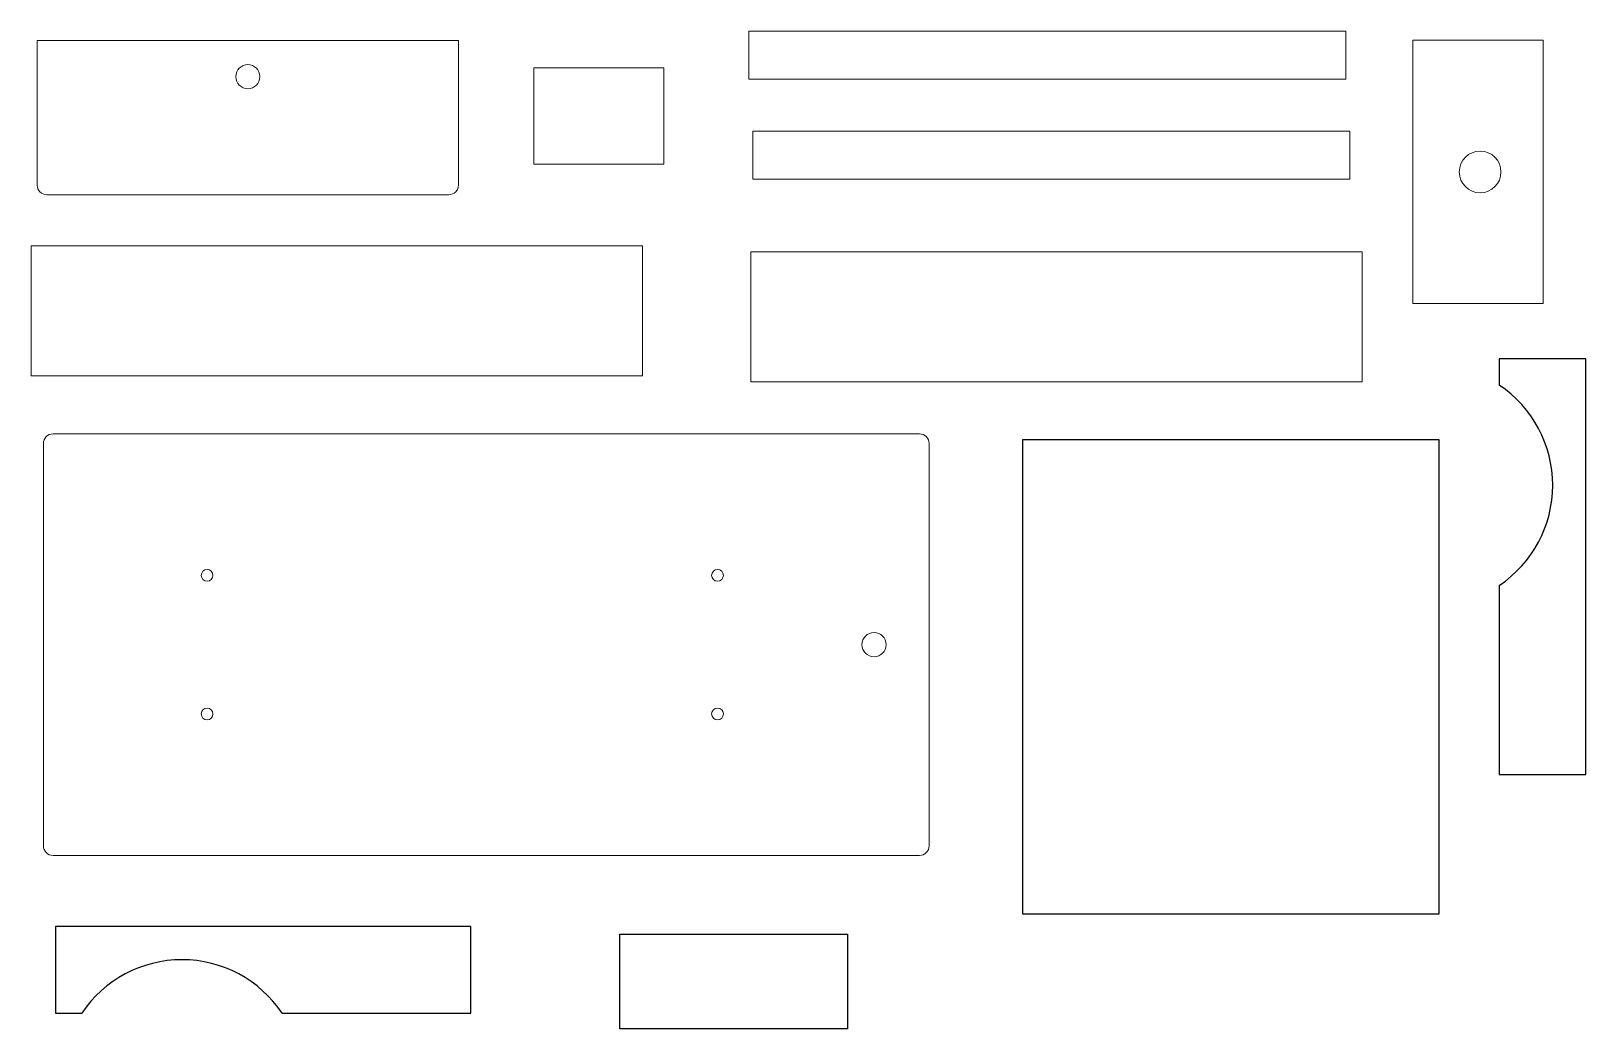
# Paper-space layout 'Shopbot 1' of a CAD drawing. Header units: millimetres. Extents: x 22 to 842, y 68 to 594.
import ezdxf

# ---------------------------------------------------------------- set-up
doc = ezdxf.new("R2010")
doc.units = ezdxf.units.MM

psp = doc.layouts.new('Shopbot 1')

# ---------------------------------------------------------------- linework, layer by layer
at = {"color": 7, "linetype": 'Continuous', "lineweight": 18}
for p, q in [((400.81, 593.64), (715.77, 593.64)), ((400.81, 593.64), (400.81, 568.24)), ((715.77, 593.64), (715.77, 568.24)), ((25.42, 588.69), (25.42, 512.49)), ((25.42, 588.69), (247.67, 588.69)), ((247.67, 512.49), (247.67, 588.69)), ((751.16, 450.04), (751.16, 588.83)), ((751.16, 588.83), (819.74, 588.83)), ((819.74, 450.04), (819.74, 588.83)), ((287.38, 574.33), (355.96, 574.33)), ((287.38, 574.33), (287.38, 523.53)), ((355.96, 574.33), (355.96, 523.53)), ((400.81, 568.24), (715.77, 568.24)), ((402.92, 540.95), (717.88, 540.95)), ((402.92, 540.95), (402.92, 515.55)), ((717.88, 540.95), (717.88, 515.55)), ((287.38, 523.53), (355.96, 523.53)), ((402.92, 515.55), (717.88, 515.55)), ((30.5, 507.41), (242.59, 507.41)), ((22.22, 411.88), (22.22, 480.46)), ((22.22, 480.46), (344.8, 480.46)), ((344.8, 411.88), (344.8, 480.46)), ((401.85, 408.72), (401.85, 477.3)), ((401.85, 477.3), (724.43, 477.3)), ((724.43, 408.72), (724.43, 477.3)), ((751.16, 450.04), (819.74, 450.04)), ((22.22, 411.88), (344.8, 411.88)), ((401.85, 408.72), (724.43, 408.72)), ((33.79, 381.37), (490.83, 381.37)), ((28.71, 164.2), (28.71, 376.29)), ((495.91, 164.2), (495.91, 376.29)), ((33.79, 159.12), (490.83, 159.12))]:
    psp.add_line(p, q, dxfattribs=at)
at = {"color": 7, "linetype": 'Continuous', "lineweight": 25}
for p, q in [((842.37, 420.95), (796.65, 420.95)), ((796.65, 420.95), (796.65, 407.06)), ((842.37, 201.88), (842.37, 420.95)), ((765.03, 378.29), (545.24, 378.29)), ((545.24, 378.29), (545.24, 128.29)), ((765.03, 128.29), (765.03, 378.29)), ((796.65, 301.48), (796.65, 201.88)), ((796.65, 201.88), (842.37, 201.88)), ((545.24, 128.29), (765.03, 128.29)), ((254.21, 121.69), (35.13, 121.69)), ((35.13, 121.69), (35.13, 75.97)), ((254.21, 75.97), (254.21, 121.69)), ((332.81, 117.71), (452.81, 117.71)), ((332.81, 67.71), (332.81, 117.71)), ((452.81, 117.71), (452.81, 67.71)), ((35.13, 75.97), (49.02, 75.97)), ((154.6, 75.97), (254.21, 75.97)), ((452.81, 67.71), (332.81, 67.71))]:
    psp.add_line(p, q, dxfattribs=at)
at = {"color": 7, "linetype": 'Continuous', "lineweight": 18}
for centre, radius in [((136.55, 569.64), 6.35), ((786.59, 519.43), 10.99), ((115.07, 306.76), 3.1), ((384.31, 306.76), 3.1), ((466.86, 270.24), 6.35), ((115.07, 233.73), 3.1), ((384.31, 233.73), 3.1)]:
    psp.add_circle(centre, radius, dxfattribs=at)
for centre, start, end in [((30.5, 512.49), 180, 270), ((242.59, 512.49), 270, 360), ((33.79, 376.29), 90, 180), ((490.83, 376.29), 0, 90), ((33.79, 164.2), 180, 270), ((490.83, 164.2), 270, 0)]:
    psp.add_arc(centre, 5.08, start, end, dxfattribs=at)
at = {"color": 7, "linetype": 'Continuous', "lineweight": 25}
for centre, start, end in [((761.36, 354.27), 303.76225, 56.23775), ((101.81, 40.68), 33.76225, 146.23775)]:
    psp.add_arc(centre, 63.5, start, end, dxfattribs=at)

doc.saveas('drawing.dxf')
